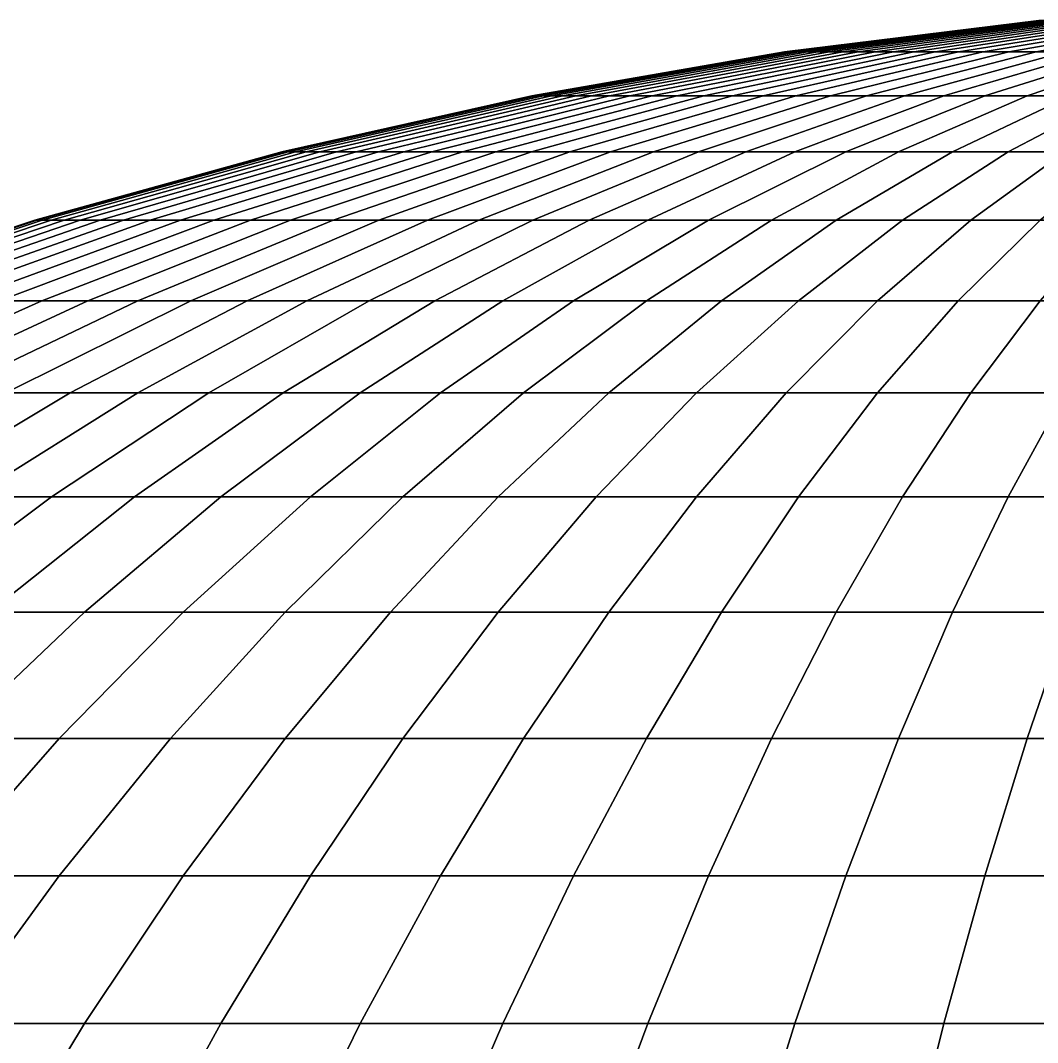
# Model space of a CAD drawing. Extents: x -610 to 610, y -610 to 610.
# Drawn here: x -178.6 to -59.9, y 487.4 to 606.7 of the extents above; entities that cross this region are included whole.
import ezdxf

# ---------------------------------------------------------------- set-up
doc = ezdxf.new("R2010")
doc.units = 0

msp = doc.modelspace()

# ---------------------------------------------------------------- linework, layer by layer
for points in [[(-89.446892, 603.002014), (-59.751247, 606.664612), (-59.679276, 606.664612, -2.931855), (-89.339149, 603.002014, -4.388951)], [(-89.339149, 603.002014, 4.388951), (-59.679276, 606.664612, 2.931855), (-59.751247, 606.664612), (-89.446892, 603.002014)], [(-89.339149, 603.002014, -4.388951), (-59.679276, 606.664612, -2.931855), (-59.463531, 606.664612, -5.856647), (-89.01619, 603.002014, -8.767329)], [(-89.01619, 603.002014, 8.767329), (-59.463531, 606.664612, 5.856647), (-59.679276, 606.664612, 2.931855), (-89.339149, 603.002014, 4.388951)], [(-89.01619, 603.002014, -8.767329), (-59.463531, 606.664612, -5.856647), (-59.10453, 606.664612, -8.767329), (-88.478767, 603.002014, -13.124586)], [(-88.478767, 603.002014, 13.124586), (-59.10453, 606.664612, 8.767329), (-59.463531, 606.664612, 5.856647), (-89.01619, 603.002014, 8.767329)], [(-88.478767, 603.002014, -13.124586), (-59.10453, 606.664612, -8.767329), (-58.603146, 606.664612, -11.656891), (-87.728203, 603.002014, -17.450224)], [(-87.728203, 603.002014, 17.450224), (-58.603146, 606.664612, 11.656891), (-59.10453, 606.664612, 8.767329), (-88.478767, 603.002014, 13.124586)], [(-87.728203, 603.002014, -17.450224), (-58.603146, 606.664612, -11.656891), (-57.960579, 606.664612, -14.518369), (-86.766289, 603.002014, -21.733824)], [(-86.766289, 603.002014, 21.733824), (-57.960579, 606.664612, 14.518369), (-58.603146, 606.664612, 11.656891), (-87.728203, 603.002014, 17.450224)], [(-86.766289, 603.002014, -21.733824), (-57.960579, 606.664612, -14.518369), (-57.178383, 606.664612, -17.344872), (-85.595345, 603.002014, -25.965065)], [(-85.595345, 603.002014, 25.965065), (-57.178383, 606.664612, 17.344872), (-57.960579, 606.664612, 14.518369), (-86.766289, 603.002014, 21.733824)], [(-85.595345, 603.002014, -25.965065), (-57.178383, 606.664612, -17.344872), (-56.258434, 606.664612, -20.129589), (-84.218201, 603.002014, -30.133753)], [(-84.218201, 603.002014, 30.133753), (-56.258434, 606.664612, 20.129589), (-57.178383, 606.664612, 17.344872), (-85.595345, 603.002014, 25.965065)], [(-84.218201, 603.002014, -30.133753), (-56.258434, 606.664612, -20.129589), (-55.202957, 606.664612, -22.865812), (-82.638161, 603.002014, -34.229847)], [(-82.638161, 603.002014, 34.229847), (-55.202957, 606.664612, 22.865812), (-56.258434, 606.664612, 20.129589), (-84.218201, 603.002014, 30.133753)], [(-82.638161, 603.002014, -34.229847), (-55.202957, 606.664612, -22.865812), (-54.014488, 606.664612, -25.546951), (-80.859039, 603.002014, -38.243477)], [(-80.859039, 603.002014, 38.243477), (-54.014488, 606.664612, 25.546951), (-55.202957, 606.664612, 22.865812), (-82.638161, 603.002014, 34.229847)], [(-80.859039, 603.002014, -38.243477), (-54.014488, 606.664612, -25.546951), (-52.695896, 606.664612, -28.166544), (-78.885117, 603.002014, -42.164978)], [(-78.885117, 603.002014, 42.164978), (-52.695896, 606.664612, 28.166544), (-54.014488, 606.664612, 25.546951), (-80.859039, 603.002014, 38.243477)], [(-78.885117, 603.002014, -42.164978), (-52.695896, 606.664612, -28.166544), (-51.250355, 606.664612, -30.718281), (-76.721161, 603.002014, -45.984898)], [(-76.721161, 603.002014, 45.984898), (-51.250355, 606.664612, 30.718281), (-52.695896, 606.664612, 28.166544), (-78.885117, 603.002014, 42.164978)], [(-76.721161, 603.002014, -45.984898), (-51.250355, 606.664612, -30.718281), (-49.681347, 606.664612, -33.196014), (-74.372375, 603.002014, -49.694031)], [(-74.372375, 603.002014, 49.694031), (-49.681347, 606.664612, 33.196014), (-51.250355, 606.664612, 30.718281), (-76.721161, 603.002014, 45.984898)], [(-74.372375, 603.002014, -49.694031), (-49.681347, 606.664612, -33.196014), (-47.992653, 606.664612, -35.593777), (-71.844421, 603.002014, -53.283451)], [(-71.844421, 603.002014, 53.283451), (-47.992653, 606.664612, 35.593777), (-49.681347, 606.664612, 33.196014), (-74.372375, 603.002014, 49.694031)], [(-71.844421, 603.002014, -53.283451), (-47.992653, 606.664612, -35.593777), (-46.188343, 606.664612, -37.905792), (-69.143387, 603.002014, -56.744511)], [(-69.143387, 603.002014, 56.744511), (-46.188343, 606.664612, 37.905792), (-47.992653, 606.664612, 35.593777), (-71.844421, 603.002014, 53.283451)], [(-69.143387, 603.002014, -56.744511), (-46.188343, 606.664612, -37.905792), (-44.272755, 606.664612, -40.126484), (-66.27578, 603.002014, -60.068863)], [(-66.27578, 603.002014, 60.068863), (-44.272755, 606.664612, 40.126484), (-46.188343, 606.664612, 37.905792), (-69.143387, 603.002014, 56.744511)], [(-66.27578, 603.002014, -60.068863), (-44.272755, 606.664612, -40.126484), (-42.250515, 606.664612, -42.250515), (-63.248505, 603.002014, -63.248505)], [(-63.248505, 603.002014, 63.248505), (-42.250515, 606.664612, 42.250515), (-44.272755, 606.664612, 40.126484), (-66.27578, 603.002014, 60.068863)], [(-63.248505, 603.002014, -63.248505), (-42.250515, 606.664612, -42.250515), (-40.126484, 606.664612, -44.272755), (-60.068863, 603.002014, -66.27578)], [(-60.068863, 603.002014, 66.27578), (-40.126484, 606.664612, 44.272755), (-42.250515, 606.664612, 42.250515), (-63.248505, 603.002014, 63.248505)], [(-60.068863, 603.002014, -66.27578), (-40.126484, 606.664612, -44.272755), (-37.905792, 606.664612, -46.188343), (-56.744511, 603.002014, -69.143387)], [(-56.744511, 603.002014, 69.143387), (-37.905792, 606.664612, 46.188343), (-40.126484, 606.664612, 44.272755), (-60.068863, 603.002014, 66.27578)], [(-118.927063, 597.886719), (-89.446892, 603.002014), (-89.339149, 603.002014, -4.388951), (-118.783813, 597.886719, -5.835474)], [(-118.783813, 597.886719, 5.835474), (-89.339149, 603.002014, 4.388951), (-89.446892, 603.002014), (-118.927063, 597.886719)], [(-118.783813, 597.886719, -5.835474), (-89.339149, 603.002014, -4.388951), (-89.01619, 603.002014, -8.767329), (-118.354393, 597.886719, -11.65689)], [(-118.354393, 597.886719, 11.65689), (-89.01619, 603.002014, 8.767329), (-89.339149, 603.002014, 4.388951), (-118.783813, 597.886719, 5.835474)], [(-118.354393, 597.886719, -11.65689), (-89.01619, 603.002014, -8.767329), (-88.478767, 603.002014, -13.124586), (-117.639854, 597.886719, -17.450224)], [(-117.639854, 597.886719, 17.450224), (-88.478767, 603.002014, 13.124586), (-89.01619, 603.002014, 8.767329), (-118.354393, 597.886719, 11.65689)], [(-117.639854, 597.886719, -17.450224), (-88.478767, 603.002014, -13.124586), (-87.728203, 603.002014, -17.450224), (-116.641907, 597.886719, -23.201517)], [(-116.641907, 597.886719, 23.201517), (-87.728203, 603.002014, 17.450224), (-88.478767, 603.002014, 13.124586), (-117.639854, 597.886719, 17.450224)], [(-116.641907, 597.886719, -23.201517), (-87.728203, 603.002014, -17.450224), (-86.766289, 603.002014, -21.733824), (-115.362961, 597.886719, -28.896919)], [(-115.362961, 597.886719, 28.896919), (-86.766289, 603.002014, 21.733824), (-87.728203, 603.002014, 17.450224), (-116.641907, 597.886719, 23.201517)], [(-115.362961, 597.886719, -28.896919), (-86.766289, 603.002014, -21.733824), (-85.595345, 603.002014, -25.965065), (-113.806099, 597.886719, -34.522705)], [(-113.806099, 597.886719, 34.522705), (-85.595345, 603.002014, 25.965065), (-86.766289, 603.002014, 21.733824), (-115.362961, 597.886719, 28.896919)], [(-113.806099, 597.886719, -34.522705), (-85.595345, 603.002014, -25.965065), (-84.218201, 603.002014, -30.133753), (-111.975067, 597.886719, -40.065319)], [(-111.975067, 597.886719, 40.065319), (-84.218201, 603.002014, 30.133753), (-85.595345, 603.002014, 25.965065), (-113.806099, 597.886719, 34.522705)], [(-111.975067, 597.886719, -40.065319), (-84.218201, 603.002014, -30.133753), (-82.638161, 603.002014, -34.229847), (-109.874283, 597.886719, -45.511417)], [(-109.874283, 597.886719, 45.511417), (-82.638161, 603.002014, 34.229847), (-84.218201, 603.002014, 30.133753), (-111.975067, 597.886719, 40.065319)], [(-109.874283, 597.886719, -45.511417), (-82.638161, 603.002014, -34.229847), (-80.859039, 603.002014, -38.243477), (-107.508789, 597.886719, -50.84787)], [(-107.508789, 597.886719, 50.84787), (-80.859039, 603.002014, 38.243477), (-82.638161, 603.002014, 34.229847), (-109.874283, 597.886719, 45.511417)], [(-107.508789, 597.886719, -50.84787), (-80.859039, 603.002014, -38.243477), (-78.885117, 603.002014, -42.164978), (-104.884308, 597.886719, -56.061825)], [(-104.884308, 597.886719, 56.061825), (-78.885117, 603.002014, 42.164978), (-80.859039, 603.002014, 38.243477), (-107.508789, 597.886719, 50.84787)], [(-104.884308, 597.886719, -56.061825), (-78.885117, 603.002014, -42.164978), (-76.721161, 603.002014, -45.984898), (-102.007149, 597.886719, -61.140728)], [(-102.007149, 597.886719, 61.140728), (-76.721161, 603.002014, 45.984898), (-78.885117, 603.002014, 42.164978), (-104.884308, 597.886719, 56.061825)], [(-102.007149, 597.886719, -61.140728), (-76.721161, 603.002014, -45.984898), (-74.372375, 603.002014, -49.694031), (-98.884232, 597.886719, -66.072334)], [(-98.884232, 597.886719, 66.072334), (-74.372375, 603.002014, 49.694031), (-76.721161, 603.002014, 45.984898), (-102.007149, 597.886719, 61.140728)], [(-98.884232, 597.886719, -66.072334), (-74.372375, 603.002014, -49.694031), (-71.844421, 603.002014, -53.283451), (-95.523109, 597.886719, -70.844765)], [(-95.523109, 597.886719, 70.844765), (-71.844421, 603.002014, 53.283451), (-74.372375, 603.002014, 49.694031), (-98.884232, 597.886719, 66.072334)], [(-95.523109, 597.886719, -70.844765), (-71.844421, 603.002014, -53.283451), (-69.143387, 603.002014, -56.744511), (-91.931862, 597.886719, -75.446533)], [(-91.931862, 597.886719, 75.446533), (-69.143387, 603.002014, 56.744511), (-71.844421, 603.002014, 53.283451), (-95.523109, 597.886719, 70.844765)], [(-91.931862, 597.886719, -75.446533), (-69.143387, 603.002014, -56.744511), (-66.27578, 603.002014, -60.068863), (-88.119141, 597.886719, -79.866539)], [(-88.119141, 597.886719, 79.866539), (-66.27578, 603.002014, 60.068863), (-69.143387, 603.002014, 56.744511), (-91.931862, 597.886719, 75.446533)], [(-88.119141, 597.886719, -79.866539), (-66.27578, 603.002014, -60.068863), (-63.248505, 603.002014, -63.248505), (-84.094131, 597.886719, -84.094131)], [(-84.094131, 597.886719, 84.094131), (-63.248505, 603.002014, 63.248505), (-66.27578, 603.002014, 60.068863), (-88.119141, 597.886719, 79.866539)], [(-84.094131, 597.886719, -84.094131), (-63.248505, 603.002014, -63.248505), (-60.068863, 603.002014, -66.27578), (-79.866539, 597.886719, -88.119141)], [(-79.866539, 597.886719, 88.119141), (-60.068863, 603.002014, 66.27578), (-63.248505, 603.002014, 63.248505), (-84.094131, 597.886719, 84.094131)], [(-79.866539, 597.886719, -88.119141), (-60.068863, 603.002014, -66.27578), (-56.744511, 603.002014, -69.143387), (-75.446533, 597.886719, -91.931862)], [(-75.446533, 597.886719, 91.931862), (-56.744511, 603.002014, 69.143387), (-60.068863, 603.002014, 66.27578), (-79.866539, 597.886719, 88.119141)], [(-75.446533, 597.886719, -91.931862), (-56.744511, 603.002014, -69.143387), (-53.283451, 603.002014, -71.844421), (-70.844765, 597.886719, -95.523109)], [(-70.844765, 597.886719, 95.523109), (-53.283451, 603.002014, 71.844421), (-56.744511, 603.002014, 69.143387), (-75.446533, 597.886719, 91.931862)], [(-70.844765, 597.886719, -95.523109), (-53.283451, 603.002014, -71.844421), (-49.694031, 603.002014, -74.372375), (-66.072334, 597.886719, -98.884232)], [(-66.072334, 597.886719, 98.884232), (-49.694031, 603.002014, 74.372375), (-53.283451, 603.002014, 71.844421), (-70.844765, 597.886719, 95.523109)], [(-66.072334, 597.886719, -98.884232), (-49.694031, 603.002014, -74.372375), (-45.984898, 603.002014, -76.721161), (-61.140728, 597.886719, -102.007149)], [(-61.140728, 597.886719, 102.007149), (-45.984898, 603.002014, 76.721161), (-49.694031, 603.002014, 74.372375), (-66.072334, 597.886719, 98.884232)], [(-61.140728, 597.886719, -102.007149), (-45.984898, 603.002014, -76.721161), (-42.164978, 603.002014, -78.885117), (-56.061825, 597.886719, -104.884308)], [(-56.061825, 597.886719, 104.884308), (-42.164978, 603.002014, 78.885117), (-45.984898, 603.002014, 76.721161), (-61.140728, 597.886719, 102.007149)], [(-148.120712, 591.331055), (-118.927063, 597.886719), (-118.783813, 597.886719, -5.835474), (-147.942291, 591.331055, -7.267939)], [(-147.942291, 591.331055, 7.267939), (-118.783813, 597.886719, 5.835474), (-118.927063, 597.886719), (-148.120712, 591.331055)], [(-147.942291, 591.331055, -7.267939), (-118.783813, 597.886719, -5.835474), (-118.354393, 597.886719, -11.65689), (-147.407471, 591.331055, -14.518369)], [(-147.407471, 591.331055, 14.518369), (-118.354393, 597.886719, 11.65689), (-118.783813, 597.886719, 5.835474), (-147.942291, 591.331055, 7.267939)], [(-147.407471, 591.331055, -14.518369), (-118.354393, 597.886719, -11.65689), (-117.639854, 597.886719, -17.450224), (-146.517532, 591.331055, -21.733824)], [(-146.517532, 591.331055, 21.733824), (-117.639854, 597.886719, 17.450224), (-118.354393, 597.886719, 11.65689), (-147.407471, 591.331055, 14.518369)], [(-146.517532, 591.331055, -21.733824), (-117.639854, 597.886719, -17.450224), (-116.641907, 597.886719, -23.201517), (-145.274612, 591.331055, -28.896919)], [(-145.274612, 591.331055, 28.896919), (-116.641907, 597.886719, 23.201517), (-117.639854, 597.886719, 17.450224), (-146.517532, 591.331055, 21.733824)], [(-145.274612, 591.331055, -28.896919), (-116.641907, 597.886719, -23.201517), (-115.362961, 597.886719, -28.896919), (-143.681732, 591.331055, -35.990398)], [(-143.681732, 591.331055, 35.990398), (-115.362961, 597.886719, 28.896919), (-116.641907, 597.886719, 23.201517), (-145.274612, 591.331055, 28.896919)], [(-143.681732, 591.331055, -35.990398), (-115.362961, 597.886719, -28.896919), (-113.806099, 597.886719, -34.522705), (-141.742691, 591.331055, -42.997177)], [(-141.742691, 591.331055, 42.997177), (-113.806099, 597.886719, 34.522705), (-115.362961, 597.886719, 28.896919), (-143.681732, 591.331055, 35.990398)], [(-141.742691, 591.331055, -42.997177), (-113.806099, 597.886719, -34.522705), (-111.975067, 597.886719, -40.065319), (-139.462189, 591.331055, -49.900364)], [(-139.462189, 591.331055, 49.900364), (-111.975067, 597.886719, 40.065319), (-113.806099, 597.886719, 34.522705), (-141.742691, 591.331055, 42.997177)], [(-139.462189, 591.331055, -49.900364), (-111.975067, 597.886719, -40.065319), (-109.874283, 597.886719, -45.511417), (-136.845703, 591.331055, -56.683346)], [(-136.845703, 591.331055, 56.683346), (-109.874283, 597.886719, 45.511417), (-111.975067, 597.886719, 40.065319), (-139.462189, 591.331055, 49.900364)], [(-136.845703, 591.331055, -56.683346), (-109.874283, 597.886719, -45.511417), (-107.508789, 597.886719, -50.84787), (-133.899536, 591.331055, -63.329769)], [(-133.899536, 591.331055, 63.329769), (-107.508789, 597.886719, 50.84787), (-109.874283, 597.886719, 45.511417), (-136.845703, 591.331055, 56.683346)], [(-133.899536, 591.331055, -63.329769), (-107.508789, 597.886719, -50.84787), (-104.884308, 597.886719, -56.061825), (-130.630814, 591.331055, -69.823624)], [(-130.630814, 591.331055, 69.823624), (-104.884308, 597.886719, 56.061825), (-107.508789, 597.886719, 50.84787), (-133.899536, 591.331055, 63.329769)], [(-130.630814, 591.331055, -69.823624), (-104.884308, 597.886719, -56.061825), (-102.007149, 597.886719, -61.140728), (-127.047379, 591.331055, -76.149269)], [(-127.047379, 591.331055, 76.149269), (-102.007149, 597.886719, 61.140728), (-104.884308, 597.886719, 56.061825), (-130.630814, 591.331055, 69.823624)], [(-127.047379, 591.331055, -76.149269), (-102.007149, 597.886719, -61.140728), (-98.884232, 597.886719, -66.072334), (-123.157875, 591.331055, -82.291458)], [(-123.157875, 591.331055, 82.291458), (-98.884232, 597.886719, 66.072334), (-102.007149, 597.886719, 61.140728), (-127.047379, 591.331055, 76.149269)], [(-123.157875, 591.331055, -82.291458), (-98.884232, 597.886719, -66.072334), (-95.523109, 597.886719, -70.844765), (-118.971672, 591.331055, -88.235413)], [(-118.971672, 591.331055, 88.235413), (-95.523109, 597.886719, 70.844765), (-98.884232, 597.886719, 66.072334), (-123.157875, 591.331055, 82.291458)], [(-118.971672, 591.331055, -88.235413), (-95.523109, 597.886719, -70.844765), (-91.931862, 597.886719, -75.446533), (-114.498863, 591.331055, -93.966782)], [(-114.498863, 591.331055, 93.966782), (-91.931862, 597.886719, 75.446533), (-95.523109, 597.886719, 70.844765), (-118.971672, 591.331055, 88.235413)], [(-114.498863, 591.331055, -93.966782), (-91.931862, 597.886719, -75.446533), (-88.119141, 597.886719, -79.866539), (-109.750214, 591.331055, -99.471786)], [(-109.750214, 591.331055, 99.471786), (-88.119141, 597.886719, 79.866539), (-91.931862, 597.886719, 75.446533), (-114.498863, 591.331055, 93.966782)], [(-109.750214, 591.331055, -99.471786), (-88.119141, 597.886719, -79.866539), (-84.094131, 597.886719, -84.094131), (-104.737167, 591.331055, -104.737167)], [(-104.737167, 591.331055, 104.737167), (-84.094131, 597.886719, 84.094131), (-88.119141, 597.886719, 79.866539), (-109.750214, 591.331055, 99.471786)], [(-104.737167, 591.331055, -104.737167), (-84.094131, 597.886719, -84.094131), (-79.866539, 597.886719, -88.119141), (-99.471786, 591.331055, -109.750214)], [(-99.471786, 591.331055, 109.750214), (-79.866539, 597.886719, 88.119141), (-84.094131, 597.886719, 84.094131), (-104.737167, 591.331055, 104.737167)], [(-99.471786, 591.331055, -109.750214), (-79.866539, 597.886719, -88.119141), (-75.446533, 597.886719, -91.931862), (-93.966782, 591.331055, -114.498863)], [(-93.966782, 591.331055, 114.498863), (-75.446533, 597.886719, 91.931862), (-79.866539, 597.886719, 88.119141), (-99.471786, 591.331055, 109.750214)], [(-93.966782, 591.331055, -114.498863), (-75.446533, 597.886719, -91.931862), (-70.844765, 597.886719, -95.523109), (-88.235413, 591.331055, -118.971672)], [(-88.235413, 591.331055, 118.971672), (-70.844765, 597.886719, 95.523109), (-75.446533, 597.886719, 91.931862), (-93.966782, 591.331055, 114.498863)], [(-88.235413, 591.331055, -118.971672), (-70.844765, 597.886719, -95.523109), (-66.072334, 597.886719, -98.884232), (-82.291458, 591.331055, -123.157875)], [(-82.291458, 591.331055, 123.157875), (-66.072334, 597.886719, 98.884232), (-70.844765, 597.886719, 95.523109), (-88.235413, 591.331055, 118.971672)], [(-82.291458, 591.331055, -123.157875), (-66.072334, 597.886719, -98.884232), (-61.140728, 597.886719, -102.007149), (-76.149269, 591.331055, -127.047379)], [(-76.149269, 591.331055, 127.047379), (-61.140728, 597.886719, 102.007149), (-66.072334, 597.886719, 98.884232), (-82.291458, 591.331055, 123.157875)], [(-76.149269, 591.331055, -127.047379), (-61.140728, 597.886719, -102.007149), (-56.061825, 597.886719, -104.884308), (-69.823624, 591.331055, -130.630814)], [(-69.823624, 591.331055, 130.630814), (-56.061825, 597.886719, 104.884308), (-61.140728, 597.886719, 102.007149), (-76.149269, 591.331055, 127.047379)], [(-69.823624, 591.331055, -130.630814), (-56.061825, 597.886719, -104.884308), (-50.84787, 597.886719, -107.508789), (-63.329769, 591.331055, -133.899536)], [(-63.329769, 591.331055, 133.899536), (-50.84787, 597.886719, 107.508789), (-56.061825, 597.886719, 104.884308), (-69.823624, 591.331055, 130.630814)], [(-63.329769, 591.331055, -133.899536), (-50.84787, 597.886719, -107.508789), (-45.511417, 597.886719, -109.874283), (-56.683346, 591.331055, -136.845703)], [(-56.683346, 591.331055, 136.845703), (-45.511417, 597.886719, 109.874283), (-50.84787, 597.886719, 107.508789), (-63.329769, 591.331055, 133.899536)], [(-176.957535, 583.35083), (-148.120712, 591.331055), (-147.942291, 591.331055, -7.267939), (-176.744385, 583.35083, -8.682895)], [(-176.744385, 583.35083, 8.682895), (-147.942291, 591.331055, 7.267939), (-148.120712, 591.331055), (-176.957535, 583.35083)], [(-176.744385, 583.35083, -8.682895), (-147.942291, 591.331055, -7.267939), (-147.407471, 591.331055, -14.518369), (-176.105438, 583.35083, -17.344872)], [(-176.105438, 583.35083, 17.344872), (-147.407471, 591.331055, 14.518369), (-147.942291, 591.331055, 7.267939), (-176.744385, 583.35083, 8.682895)], [(-176.105438, 583.35083, -17.344872), (-147.407471, 591.331055, -14.518369), (-146.517532, 591.331055, -21.733824), (-175.042236, 583.35083, -25.965065)], [(-175.042236, 583.35083, 25.965065), (-146.517532, 591.331055, 21.733824), (-147.407471, 591.331055, 14.518369), (-176.105438, 583.35083, 17.344872)], [(-175.042236, 583.35083, -25.965065), (-146.517532, 591.331055, -21.733824), (-145.274612, 591.331055, -28.896919), (-173.557358, 583.35083, -34.522705)], [(-173.557358, 583.35083, 34.522705), (-145.274612, 591.331055, 28.896919), (-146.517532, 591.331055, 21.733824), (-175.042236, 583.35083, 25.965065)], [(-173.557358, 583.35083, -34.522705), (-145.274612, 591.331055, -28.896919), (-143.681732, 591.331055, -35.990398), (-171.654343, 583.35083, -42.997177)], [(-171.654343, 583.35083, 42.997177), (-143.681732, 591.331055, 35.990398), (-145.274612, 591.331055, 28.896919), (-173.557358, 583.35083, 34.522705)], [(-171.654343, 583.35083, -42.997177), (-143.681732, 591.331055, -35.990398), (-141.742691, 591.331055, -42.997177), (-169.337814, 583.35083, -51.368061)], [(-169.337814, 583.35083, 51.368061), (-141.742691, 591.331055, 42.997177), (-143.681732, 591.331055, 35.990398), (-171.654343, 583.35083, 42.997177)], [(-169.337814, 583.35083, -51.368061), (-141.742691, 591.331055, -42.997177), (-139.462189, 591.331055, -49.900364), (-166.613327, 583.35083, -59.615196)], [(-166.613327, 583.35083, 59.615196), (-139.462189, 591.331055, 49.900364), (-141.742691, 591.331055, 42.997177), (-169.337814, 583.35083, 51.368061)], [(-166.613327, 583.35083, -59.615196), (-139.462189, 591.331055, -49.900364), (-136.845703, 591.331055, -56.683346), (-163.487442, 583.35083, -67.718719)], [(-163.487442, 583.35083, 67.718719), (-136.845703, 591.331055, 56.683346), (-139.462189, 591.331055, 49.900364), (-166.613327, 583.35083, 59.615196)], [(-163.487442, 583.35083, -67.718719), (-136.845703, 591.331055, -56.683346), (-133.899536, 591.331055, -63.329769), (-159.967728, 583.35083, -75.659096)], [(-159.967728, 583.35083, 75.659096), (-133.899536, 591.331055, 63.329769), (-136.845703, 591.331055, 56.683346), (-163.487442, 583.35083, 67.718719)], [(-159.967728, 583.35083, -75.659096), (-133.899536, 591.331055, -63.329769), (-130.630814, 591.331055, -69.823624), (-156.062622, 583.35083, -83.417213)], [(-156.062622, 583.35083, 83.417213), (-130.630814, 591.331055, 69.823624), (-133.899536, 591.331055, 63.329769), (-159.967728, 583.35083, 75.659096)], [(-156.062622, 583.35083, -83.417213), (-130.630814, 591.331055, -69.823624), (-127.047379, 591.331055, -76.149269), (-151.78154, 583.35083, -90.97435)], [(-151.78154, 583.35083, 90.97435), (-127.047379, 591.331055, 76.149269), (-130.630814, 591.331055, 69.823624), (-156.062622, 583.35083, 83.417213)], [(-151.78154, 583.35083, -90.97435), (-127.047379, 591.331055, -76.149269), (-123.157875, 591.331055, -82.291458), (-147.134811, 583.35083, -98.31234)], [(-147.134811, 583.35083, 98.31234), (-123.157875, 591.331055, 82.291458), (-127.047379, 591.331055, 76.149269), (-151.78154, 583.35083, 90.97435)], [(-147.134811, 583.35083, -98.31234), (-123.157875, 591.331055, -82.291458), (-118.971672, 591.331055, -88.235413), (-142.133636, 583.35083, -105.413475)], [(-142.133636, 583.35083, 105.413475), (-118.971672, 591.331055, 88.235413), (-123.157875, 591.331055, 82.291458), (-147.134811, 583.35083, 98.31234)], [(-142.133636, 583.35083, -105.413475), (-118.971672, 591.331055, -88.235413), (-114.498863, 591.331055, -93.966782), (-136.790024, 583.35083, -112.260674)], [(-136.790024, 583.35083, 112.260674), (-114.498863, 591.331055, 93.966782), (-118.971672, 591.331055, 88.235413), (-142.133636, 583.35083, 105.413475)], [(-136.790024, 583.35083, -112.260674), (-114.498863, 591.331055, -93.966782), (-109.750214, 591.331055, -99.471786), (-131.116882, 583.35083, -118.837425)], [(-131.116882, 583.35083, 118.837425), (-109.750214, 591.331055, 99.471786), (-114.498863, 591.331055, 93.966782), (-136.790024, 583.35083, 112.260674)], [(-131.116882, 583.35083, -118.837425), (-109.750214, 591.331055, -99.471786), (-104.737167, 591.331055, -104.737167), (-125.127876, 583.35083, -125.127876)], [(-125.127876, 583.35083, 125.127876), (-104.737167, 591.331055, 104.737167), (-109.750214, 591.331055, 99.471786), (-131.116882, 583.35083, 118.837425)], [(-125.127876, 583.35083, -125.127876), (-104.737167, 591.331055, -104.737167), (-99.471786, 591.331055, -109.750214), (-118.837425, 583.35083, -131.116882)], [(-118.837425, 583.35083, 131.116882), (-99.471786, 591.331055, 109.750214), (-104.737167, 591.331055, 104.737167), (-125.127876, 583.35083, 125.127876)], [(-118.837425, 583.35083, -131.116882), (-99.471786, 591.331055, -109.750214), (-93.966782, 591.331055, -114.498863), (-112.260674, 583.35083, -136.790024)], [(-112.260674, 583.35083, 136.790024), (-93.966782, 591.331055, 114.498863), (-99.471786, 591.331055, 109.750214), (-118.837425, 583.35083, 131.116882)], [(-112.260674, 583.35083, -136.790024), (-93.966782, 591.331055, -114.498863), (-88.235413, 591.331055, -118.971672), (-105.413475, 583.35083, -142.133636)], [(-105.413475, 583.35083, 142.133636), (-88.235413, 591.331055, 118.971672), (-93.966782, 591.331055, 114.498863), (-112.260674, 583.35083, 136.790024)], [(-105.413475, 583.35083, -142.133636), (-88.235413, 591.331055, -118.971672), (-82.291458, 591.331055, -123.157875), (-98.31234, 583.35083, -147.134811)], [(-98.31234, 583.35083, 147.134811), (-82.291458, 591.331055, 123.157875), (-88.235413, 591.331055, 118.971672), (-105.413475, 583.35083, 142.133636)], [(-98.31234, 583.35083, -147.134811), (-82.291458, 591.331055, -123.157875), (-76.149269, 591.331055, -127.047379), (-90.97435, 583.35083, -151.78154)], [(-90.97435, 583.35083, 151.78154), (-76.149269, 591.331055, 127.047379), (-82.291458, 591.331055, 123.157875), (-98.31234, 583.35083, 147.134811)], [(-90.97435, 583.35083, -151.78154), (-76.149269, 591.331055, -127.047379), (-69.823624, 591.331055, -130.630814), (-83.417213, 583.35083, -156.062622)], [(-83.417213, 583.35083, 156.062622), (-69.823624, 591.331055, 130.630814), (-76.149269, 591.331055, 127.047379), (-90.97435, 583.35083, 151.78154)], [(-83.417213, 583.35083, -156.062622), (-69.823624, 591.331055, -130.630814), (-63.329769, 591.331055, -133.899536), (-75.659096, 583.35083, -159.967728)], [(-75.659096, 583.35083, 159.967728), (-63.329769, 591.331055, 133.899536), (-69.823624, 591.331055, 130.630814), (-83.417213, 583.35083, 156.062622)], [(-75.659096, 583.35083, -159.967728), (-63.329769, 591.331055, -133.899536), (-56.683346, 591.331055, -136.845703), (-67.718719, 583.35083, -163.487442)], [(-67.718719, 583.35083, 163.487442), (-56.683346, 591.331055, 136.845703), (-63.329769, 591.331055, 133.899536), (-75.659096, 583.35083, 159.967728)], [(-67.718719, 583.35083, -163.487442), (-56.683346, 591.331055, -136.845703), (-49.900364, 591.331055, -139.462189), (-59.615196, 583.35083, -166.613327)], [(-59.615196, 583.35083, 166.613327), (-49.900364, 591.331055, 139.462189), (-56.683346, 591.331055, 136.845703), (-67.718719, 583.35083, 163.487442)], [(-205.368057, 573.965271), (-176.957535, 583.35083), (-176.744385, 583.35083, -8.682895), (-205.120667, 573.965271, -10.076933)], [(-205.120667, 573.965271, 10.076933), (-176.744385, 583.35083, 8.682895), (-176.957535, 583.35083), (-205.368057, 573.965271)], [(-205.120667, 573.965271, -10.076933), (-176.744385, 583.35083, -8.682895), (-176.105438, 583.35083, -17.344872), (-204.37915, 573.965271, -20.129589)], [(-204.37915, 573.965271, 20.129589), (-176.105438, 583.35083, 17.344872), (-176.744385, 583.35083, 8.682895), (-205.120667, 573.965271, 10.076933)], [(-204.37915, 573.965271, -20.129589), (-176.105438, 583.35083, -17.344872), (-175.042236, 583.35083, -25.965065), (-203.145248, 573.965271, -30.133753)], [(-203.145248, 573.965271, 30.133753), (-175.042236, 583.35083, 25.965065), (-176.105438, 583.35083, 17.344872), (-204.37915, 573.965271, 20.129589)], [(-203.145248, 573.965271, -30.133753), (-175.042236, 583.35083, -25.965065), (-173.557358, 583.35083, -34.522705), (-201.421967, 573.965271, -40.065319)], [(-201.421967, 573.965271, 40.065319), (-173.557358, 583.35083, 34.522705), (-175.042236, 583.35083, 25.965065), (-203.145248, 573.965271, 30.133753)], [(-201.421967, 573.965271, -40.065319), (-173.557358, 583.35083, -34.522705), (-171.654343, 583.35083, -42.997177), (-199.21344, 573.965271, -49.900364)], [(-199.21344, 573.965271, 49.900364), (-171.654343, 583.35083, 42.997177), (-173.557358, 583.35083, 34.522705), (-201.421967, 573.965271, 40.065319)], [(-199.21344, 573.965271, -49.900364), (-171.654343, 583.35083, -42.997177), (-169.337814, 583.35083, -51.368061), (-196.524979, 573.965271, -59.615196)], [(-196.524979, 573.965271, 59.615196), (-169.337814, 583.35083, 51.368061), (-171.654343, 583.35083, 42.997177), (-199.21344, 573.965271, 49.900364)], [(-196.524979, 573.965271, -59.615196), (-169.337814, 583.35083, -51.368061), (-166.613327, 583.35083, -59.615196), (-193.363068, 573.965271, -69.186417)], [(-193.363068, 573.965271, 69.186417), (-166.613327, 583.35083, 59.615196), (-169.337814, 583.35083, 51.368061), (-196.524979, 573.965271, 59.615196)], [(-193.363068, 573.965271, -69.186417), (-166.613327, 583.35083, -59.615196), (-163.487442, 583.35083, -67.718719), (-189.735352, 573.965271, -78.59095)], [(-189.735352, 573.965271, 78.59095), (-163.487442, 583.35083, 67.718719), (-166.613327, 583.35083, 59.615196), (-193.363068, 573.965271, 69.186417)], [(-189.735352, 573.965271, -78.59095), (-163.487442, 583.35083, -67.718719), (-159.967728, 583.35083, -75.659096), (-185.650513, 573.965271, -87.80616)], [(-185.650513, 573.965271, 87.80616), (-159.967728, 583.35083, 75.659096), (-163.487442, 583.35083, 67.718719), (-189.735352, 573.965271, 78.59095)], [(-185.650513, 573.965271, -87.80616), (-159.967728, 583.35083, -75.659096), (-156.062622, 583.35083, -83.417213), (-181.118454, 573.965271, -96.809837)], [(-181.118454, 573.965271, 96.809837), (-156.062622, 583.35083, 83.417213), (-159.967728, 583.35083, 75.659096), (-185.650513, 573.965271, 87.80616)], [(-181.118454, 573.965271, -96.809837), (-156.062622, 583.35083, -83.417213), (-151.78154, 583.35083, -90.97435), (-176.150055, 573.965271, -105.580284)], [(-176.150055, 573.965271, 105.580284), (-151.78154, 583.35083, 90.97435), (-156.062622, 583.35083, 83.417213), (-181.118454, 573.965271, 96.809837)], [(-176.150055, 573.965271, -105.580284), (-151.78154, 583.35083, -90.97435), (-147.134811, 583.35083, -98.31234), (-170.757294, 573.965271, -114.096382)], [(-170.757294, 573.965271, 114.096382), (-147.134811, 583.35083, 98.31234), (-151.78154, 583.35083, 90.97435), (-176.150055, 573.965271, 105.580284)], [(-170.757294, 573.965271, -114.096382), (-147.134811, 583.35083, -98.31234), (-142.133636, 583.35083, -105.413475), (-164.953171, 573.965271, -122.337608)], [(-164.953171, 573.965271, 122.337608), (-142.133636, 583.35083, 105.413475), (-147.134811, 583.35083, 98.31234), (-170.757294, 573.965271, 114.096382)], [(-164.953171, 573.965271, -122.337608), (-142.133636, 583.35083, -105.413475), (-136.790024, 583.35083, -112.260674), (-158.751648, 573.965271, -130.284119)], [(-158.751648, 573.965271, 130.284119), (-136.790024, 583.35083, 112.260674), (-142.133636, 583.35083, 105.413475), (-164.953171, 573.965271, 122.337608)], [(-158.751648, 573.965271, -130.284119), (-136.790024, 583.35083, -112.260674), (-131.116882, 583.35083, -118.837425), (-152.167694, 573.965271, -137.916748)], [(-152.167694, 573.965271, 137.916748), (-131.116882, 583.35083, 118.837425), (-136.790024, 583.35083, 112.260674), (-158.751648, 573.965271, 130.284119)], [(-152.167694, 573.965271, -137.916748), (-131.116882, 583.35083, -118.837425), (-125.127876, 583.35083, -125.127876), (-145.217148, 573.965271, -145.217148)], [(-145.217148, 573.965271, 145.217148), (-125.127876, 583.35083, 125.127876), (-131.116882, 583.35083, 118.837425), (-152.167694, 573.965271, 137.916748)], [(-145.217148, 573.965271, -145.217148), (-125.127876, 583.35083, -125.127876), (-118.837425, 583.35083, -131.116882), (-137.916748, 573.965271, -152.167694)], [(-137.916748, 573.965271, 152.167694), (-118.837425, 583.35083, 131.116882), (-125.127876, 583.35083, 125.127876), (-145.217148, 573.965271, 145.217148)], [(-137.916748, 573.965271, -152.167694), (-118.837425, 583.35083, -131.116882), (-112.260674, 583.35083, -136.790024), (-130.284119, 573.965271, -158.751648)], [(-130.284119, 573.965271, 158.751648), (-112.260674, 583.35083, 136.790024), (-118.837425, 583.35083, 131.116882), (-137.916748, 573.965271, 152.167694)], [(-130.284119, 573.965271, -158.751648), (-112.260674, 583.35083, -136.790024), (-105.413475, 583.35083, -142.133636), (-122.337608, 573.965271, -164.953171)], [(-122.337608, 573.965271, 164.953171), (-105.413475, 583.35083, 142.133636), (-112.260674, 583.35083, 136.790024), (-130.284119, 573.965271, 158.751648)], [(-122.337608, 573.965271, -164.953171), (-105.413475, 583.35083, -142.133636), (-98.31234, 583.35083, -147.134811), (-114.096382, 573.965271, -170.757294)], [(-114.096382, 573.965271, 170.757294), (-98.31234, 583.35083, 147.134811), (-105.413475, 583.35083, 142.133636), (-122.337608, 573.965271, 164.953171)], [(-114.096382, 573.965271, -170.757294), (-98.31234, 583.35083, -147.134811), (-90.97435, 583.35083, -151.78154), (-105.580284, 573.965271, -176.150055)], [(-105.580284, 573.965271, 176.150055), (-90.97435, 583.35083, 151.78154), (-98.31234, 583.35083, 147.134811), (-114.096382, 573.965271, 170.757294)], [(-105.580284, 573.965271, -176.150055), (-90.97435, 583.35083, -151.78154), (-83.417213, 583.35083, -156.062622), (-96.809837, 573.965271, -181.118454)], [(-96.809837, 573.965271, 181.118454), (-83.417213, 583.35083, 156.062622), (-90.97435, 583.35083, 151.78154), (-105.580284, 573.965271, 176.150055)], [(-96.809837, 573.965271, -181.118454), (-83.417213, 583.35083, -156.062622), (-75.659096, 583.35083, -159.967728), (-87.80616, 573.965271, -185.650513)], [(-87.80616, 573.965271, 185.650513), (-75.659096, 583.35083, 159.967728), (-83.417213, 583.35083, 156.062622), (-96.809837, 573.965271, 181.118454)], [(-87.80616, 573.965271, -185.650513), (-75.659096, 583.35083, -159.967728), (-67.718719, 583.35083, -163.487442), (-78.59095, 573.965271, -189.735352)], [(-78.59095, 573.965271, 189.735352), (-67.718719, 583.35083, 163.487442), (-75.659096, 583.35083, 159.967728), (-87.80616, 573.965271, 185.650513)], [(-78.59095, 573.965271, -189.735352), (-67.718719, 583.35083, -163.487442), (-59.615196, 583.35083, -166.613327), (-69.186417, 573.965271, -193.363068)], [(-69.186417, 573.965271, 193.363068), (-59.615196, 583.35083, 166.613327), (-67.718719, 583.35083, 163.487442), (-78.59095, 573.965271, 189.735352)], [(-69.186417, 573.965271, -193.363068), (-59.615196, 583.35083, -166.613327), (-51.368061, 583.35083, -169.337814), (-59.615196, 573.965271, -196.524979)], [(-59.615196, 573.965271, 196.524979), (-51.368061, 583.35083, 169.337814), (-59.615196, 583.35083, 166.613327), (-69.186417, 573.965271, 193.363068)], [(-205.737976, 563.19696, -109.969231), (-181.118454, 573.965271, -96.809837), (-176.150055, 573.965271, -105.580284), (-200.094193, 563.19696, -119.931854)], [(-200.094193, 563.19696, 119.931854), (-176.150055, 573.965271, 105.580284), (-181.118454, 573.965271, 96.809837), (-205.737976, 563.19696, 109.969231)], [(-200.094193, 563.19696, -119.931854), (-176.150055, 573.965271, -105.580284), (-170.757294, 573.965271, -114.096382), (-193.968414, 563.19696, -129.605545)], [(-193.968414, 563.19696, 129.605545), (-170.757294, 573.965271, 114.096382), (-176.150055, 573.965271, 105.580284), (-200.094193, 563.19696, 119.931854)], [(-193.968414, 563.19696, -129.605545), (-170.757294, 573.965271, -114.096382), (-164.953171, 573.965271, -122.337608), (-187.37532, 563.19696, -138.96701)], [(-187.37532, 563.19696, 138.96701), (-164.953171, 573.965271, 122.337608), (-170.757294, 573.965271, 114.096382), (-193.968414, 563.19696, 129.605545)], [(-187.37532, 563.19696, -138.96701), (-164.953171, 573.965271, -122.337608), (-158.751648, 573.965271, -130.284119), (-180.330841, 563.19696, -147.993698)], [(-180.330841, 563.19696, 147.993698), (-158.751648, 573.965271, 130.284119), (-164.953171, 573.965271, 122.337608), (-187.37532, 563.19696, 138.96701)], [(-180.330841, 563.19696, -147.993698), (-158.751648, 573.965271, -130.284119), (-152.167694, 573.965271, -137.916748), (-172.851913, 563.19696, -156.663834)], [(-172.851913, 563.19696, 156.663834), (-152.167694, 573.965271, 137.916748), (-158.751648, 573.965271, 130.284119), (-180.330841, 563.19696, 147.993698)], [(-172.851913, 563.19696, -156.663834), (-152.167694, 573.965271, -137.916748), (-145.217148, 573.965271, -145.217148), (-164.956573, 563.19696, -164.956573)], [(-164.956573, 563.19696, 164.956573), (-145.217148, 573.965271, 145.217148), (-152.167694, 573.965271, 137.916748), (-172.851913, 563.19696, 156.663834)], [(-164.956573, 563.19696, -164.956573), (-145.217148, 573.965271, -145.217148), (-137.916748, 573.965271, -152.167694), (-156.663834, 563.19696, -172.851913)], [(-156.663834, 563.19696, 172.851913), (-137.916748, 573.965271, 152.167694), (-145.217148, 573.965271, 145.217148), (-164.956573, 563.19696, 164.956573)], [(-156.663834, 563.19696, -172.851913), (-137.916748, 573.965271, -152.167694), (-130.284119, 573.965271, -158.751648), (-147.993698, 563.19696, -180.330841)], [(-147.993698, 563.19696, 180.330841), (-130.284119, 573.965271, 158.751648), (-137.916748, 573.965271, 152.167694), (-156.663834, 563.19696, 172.851913)], [(-147.993698, 563.19696, -180.330841), (-130.284119, 573.965271, -158.751648), (-122.337608, 573.965271, -164.953171), (-138.96701, 563.19696, -187.37532)], [(-138.96701, 563.19696, 187.37532), (-122.337608, 573.965271, 164.953171), (-130.284119, 573.965271, 158.751648), (-147.993698, 563.19696, 180.330841)], [(-138.96701, 563.19696, -187.37532), (-122.337608, 573.965271, -164.953171), (-114.096382, 573.965271, -170.757294), (-129.605545, 563.19696, -193.968414)], [(-129.605545, 563.19696, 193.968414), (-114.096382, 573.965271, 170.757294), (-122.337608, 573.965271, 164.953171), (-138.96701, 563.19696, 187.37532)], [(-129.605545, 563.19696, -193.968414), (-114.096382, 573.965271, -170.757294), (-105.580284, 573.965271, -176.150055), (-119.931854, 563.19696, -200.094193)], [(-119.931854, 563.19696, 200.094193), (-105.580284, 573.965271, 176.150055), (-114.096382, 573.965271, 170.757294), (-129.605545, 563.19696, 193.968414)], [(-119.931854, 563.19696, -200.094193), (-105.580284, 573.965271, -176.150055), (-96.809837, 573.965271, -181.118454), (-109.969231, 563.19696, -205.737976)], [(-109.969231, 563.19696, 205.737976), (-96.809837, 573.965271, 181.118454), (-105.580284, 573.965271, 176.150055), (-119.931854, 563.19696, 200.094193)], [(-109.969231, 563.19696, -205.737976), (-96.809837, 573.965271, -181.118454), (-87.80616, 573.965271, -185.650513), (-99.741684, 563.19696, -210.886078)], [(-99.741684, 563.19696, 210.886078), (-87.80616, 573.965271, 185.650513), (-96.809837, 573.965271, 181.118454), (-109.969231, 563.19696, 205.737976)], [(-99.741684, 563.19696, -210.886078), (-87.80616, 573.965271, -185.650513), (-78.59095, 573.965271, -189.735352), (-89.273857, 563.19696, -215.526138)], [(-89.273857, 563.19696, 215.526138), (-78.59095, 573.965271, 189.735352), (-87.80616, 573.965271, 185.650513), (-99.741684, 563.19696, 210.886078)], [(-89.273857, 563.19696, -215.526138), (-78.59095, 573.965271, -189.735352), (-69.186417, 573.965271, -193.363068), (-78.59095, 563.19696, -219.647003)], [(-78.59095, 563.19696, 219.647003), (-69.186417, 573.965271, 193.363068), (-78.59095, 573.965271, 189.735352), (-89.273857, 563.19696, 215.526138)], [(-78.59095, 563.19696, -219.647003), (-69.186417, 573.965271, -193.363068), (-59.615196, 573.965271, -196.524979), (-67.718719, 563.19696, -223.238693)], [(-67.718719, 563.19696, 223.238693), (-59.615196, 573.965271, 196.524979), (-69.186417, 573.965271, 193.363068), (-78.59095, 563.19696, 219.647003)], [(-67.718719, 563.19696, -223.238693), (-59.615196, 573.965271, -196.524979), (-49.900364, 573.965271, -199.21344), (-56.683346, 563.19696, -226.292603)], [(-56.683346, 563.19696, 226.292603), (-49.900364, 573.965271, 199.21344), (-59.615196, 573.965271, 196.524979), (-67.718719, 563.19696, 223.238693)], [(-201.475586, 551.071899, -165.346741), (-180.330841, 563.19696, -147.993698), (-172.851913, 563.19696, -156.663834), (-193.11972, 551.071899, -175.033508)], [(-193.11972, 551.071899, 175.033508), (-172.851913, 563.19696, 156.663834), (-180.330841, 563.19696, 147.993698), (-201.475586, 551.071899, 165.346741)], [(-193.11972, 551.071899, -175.033508), (-172.851913, 563.19696, -156.663834), (-164.956573, 563.19696, -164.956573), (-184.298599, 551.071899, -184.298599)], [(-184.298599, 551.071899, 184.298599), (-164.956573, 563.19696, 164.956573), (-172.851913, 563.19696, 156.663834), (-193.11972, 551.071899, 175.033508)], [(-184.298599, 551.071899, -184.298599), (-164.956573, 563.19696, -164.956573), (-156.663834, 563.19696, -172.851913), (-175.033508, 551.071899, -193.11972)], [(-175.033508, 551.071899, 193.11972), (-156.663834, 563.19696, 172.851913), (-164.956573, 563.19696, 164.956573), (-184.298599, 551.071899, 184.298599)], [(-175.033508, 551.071899, -193.11972), (-156.663834, 563.19696, -172.851913), (-147.993698, 563.19696, -180.330841), (-165.346741, 551.071899, -201.475586)], [(-165.346741, 551.071899, 201.475586), (-147.993698, 563.19696, 180.330841), (-156.663834, 563.19696, 172.851913), (-175.033508, 551.071899, 193.11972)], [(-165.346741, 551.071899, -201.475586), (-147.993698, 563.19696, -180.330841), (-138.96701, 563.19696, -187.37532), (-155.261642, 551.071899, -209.346069)], [(-155.261642, 551.071899, 209.346069), (-138.96701, 563.19696, 187.37532), (-147.993698, 563.19696, 180.330841), (-165.346741, 551.071899, 201.475586)], [(-155.261642, 551.071899, -209.346069), (-138.96701, 563.19696, -187.37532), (-129.605545, 563.19696, -193.968414), (-144.802475, 551.071899, -216.712219)], [(-144.802475, 551.071899, 216.712219), (-129.605545, 563.19696, 193.968414), (-138.96701, 563.19696, 187.37532), (-155.261642, 551.071899, 209.346069)], [(-144.802475, 551.071899, -216.712219), (-129.605545, 563.19696, -193.968414), (-119.931854, 563.19696, -200.094193), (-133.994507, 551.071899, -223.55632)], [(-133.994507, 551.071899, 223.55632), (-119.931854, 563.19696, 200.094193), (-129.605545, 563.19696, 193.968414), (-144.802475, 551.071899, 216.712219)], [(-133.994507, 551.071899, -223.55632), (-119.931854, 563.19696, -200.094193), (-109.969231, 563.19696, -205.737976), (-122.863701, 551.071899, -229.861816)], [(-122.863701, 551.071899, 229.861816), (-109.969231, 563.19696, 205.737976), (-119.931854, 563.19696, 200.094193), (-133.994507, 551.071899, 223.55632)], [(-122.863701, 551.071899, -229.861816), (-109.969231, 563.19696, -205.737976), (-99.741684, 563.19696, -210.886078), (-111.436928, 551.071899, -235.613586)], [(-111.436928, 551.071899, 235.613586), (-99.741684, 563.19696, 210.886078), (-109.969231, 563.19696, 205.737976), (-122.863701, 551.071899, 229.861816)], [(-111.436928, 551.071899, -235.613586), (-99.741684, 563.19696, -210.886078), (-89.273857, 563.19696, -215.526138), (-99.741684, 551.071899, -240.797729)], [(-99.741684, 551.071899, 240.797729), (-89.273857, 563.19696, 215.526138), (-99.741684, 563.19696, 210.886078), (-111.436928, 551.071899, 235.613586)], [(-99.741684, 551.071899, -240.797729), (-89.273857, 563.19696, -215.526138), (-78.59095, 563.19696, -219.647003), (-87.80616, 551.071899, -245.401779)], [(-87.80616, 551.071899, 245.401779), (-78.59095, 563.19696, 219.647003), (-89.273857, 563.19696, 215.526138), (-99.741684, 551.071899, 240.797729)], [(-87.80616, 551.071899, -245.401779), (-78.59095, 563.19696, -219.647003), (-67.718719, 563.19696, -223.238693), (-75.659096, 551.071899, -249.414612)], [(-75.659096, 551.071899, 249.414612), (-67.718719, 563.19696, 223.238693), (-78.59095, 563.19696, 219.647003), (-87.80616, 551.071899, 245.401779)], [(-75.659096, 551.071899, -249.414612), (-67.718719, 563.19696, -223.238693), (-56.683346, 563.19696, -226.292603), (-63.329769, 551.071899, -252.826614)], [(-63.329769, 551.071899, 252.826614), (-56.683346, 563.19696, 226.292603), (-67.718719, 563.19696, 223.238693), (-75.659096, 551.071899, 249.414612)], [(-63.329769, 551.071899, -252.826614), (-56.683346, 563.19696, -226.292603), (-45.511417, 563.19696, -228.801331), (-50.84787, 551.071899, -255.629517)], [(-50.84787, 551.071899, 255.629517), (-45.511417, 563.19696, 228.801331), (-56.683346, 563.19696, 226.292603), (-63.329769, 551.071899, 252.826614)], [(-203.19664, 537.619202, -203.19664), (-184.298599, 551.071899, -184.298599), (-175.033508, 551.071899, -193.11972), (-192.981491, 537.619202, -212.922272)], [(-192.981491, 537.619202, 212.922272), (-175.033508, 551.071899, 193.11972), (-184.298599, 551.071899, 184.298599), (-203.19664, 537.619202, 203.19664)], [(-192.981491, 537.619202, -212.922272), (-175.033508, 551.071899, -193.11972), (-165.346741, 551.071899, -201.475586), (-182.301453, 537.619202, -222.134949)], [(-182.301453, 537.619202, 222.134949), (-165.346741, 551.071899, 201.475586), (-175.033508, 551.071899, 193.11972), (-192.981491, 537.619202, 212.922272)], [(-182.301453, 537.619202, -222.134949), (-165.346741, 551.071899, -201.475586), (-155.261642, 551.071899, -209.346069), (-171.182205, 537.619202, -230.812485)], [(-171.182205, 537.619202, 230.812485), (-155.261642, 551.071899, 209.346069), (-165.346741, 551.071899, 201.475586), (-182.301453, 537.619202, 222.134949)], [(-171.182205, 537.619202, -230.812485), (-155.261642, 551.071899, -209.346069), (-144.802475, 551.071899, -216.712219), (-159.650574, 537.619202, -238.933975)], [(-159.650574, 537.619202, 238.933975), (-144.802475, 551.071899, 216.712219), (-155.261642, 551.071899, 209.346069), (-171.182205, 537.619202, 230.812485)], [(-159.650574, 537.619202, -238.933975), (-144.802475, 551.071899, -216.712219), (-133.994507, 551.071899, -223.55632), (-147.734344, 537.619202, -246.479843)], [(-147.734344, 537.619202, 246.479843), (-133.994507, 551.071899, 223.55632), (-144.802475, 551.071899, 216.712219), (-159.650574, 537.619202, 238.933975)], [(-147.734344, 537.619202, -246.479843), (-133.994507, 551.071899, -223.55632), (-122.863701, 551.071899, -229.861816), (-135.462189, 537.619202, -253.431931)], [(-135.462189, 537.619202, 253.431931), (-122.863701, 551.071899, 229.861816), (-133.994507, 551.071899, 223.55632), (-147.734344, 537.619202, 246.479843)], [(-135.462189, 537.619202, -253.431931), (-122.863701, 551.071899, -229.861816), (-111.436928, 551.071899, -235.613586), (-122.863701, 537.619202, -259.773468)], [(-122.863701, 537.619202, 259.773468), (-111.436928, 551.071899, 235.613586), (-122.863701, 551.071899, 229.861816), (-135.462189, 537.619202, 253.431931)], [(-122.863701, 537.619202, -259.773468), (-111.436928, 551.071899, -235.613586), (-99.741684, 551.071899, -240.797729), (-109.969231, 537.619202, -265.489197)], [(-109.969231, 537.619202, 265.489197), (-99.741684, 551.071899, 240.797729), (-111.436928, 551.071899, 235.613586), (-122.863701, 537.619202, 259.773468)], [(-109.969231, 537.619202, -265.489197), (-99.741684, 551.071899, -240.797729), (-87.80616, 551.071899, -245.401779), (-96.809837, 537.619202, -270.565338)], [(-96.809837, 537.619202, 270.565338), (-87.80616, 551.071899, 245.401779), (-99.741684, 551.071899, 240.797729), (-109.969231, 537.619202, 265.489197)], [(-96.809837, 537.619202, -270.565338), (-87.80616, 551.071899, -245.401779), (-75.659096, 551.071899, -249.414612), (-83.417213, 537.619202, -274.989685)], [(-83.417213, 537.619202, 274.989685), (-75.659096, 551.071899, 249.414612), (-87.80616, 551.071899, 245.401779), (-96.809837, 537.619202, 270.565338)], [(-83.417213, 537.619202, -274.989685), (-75.659096, 551.071899, -249.414612), (-63.329769, 551.071899, -252.826614), (-69.823624, 537.619202, -278.751526)], [(-69.823624, 537.619202, 278.751526), (-63.329769, 551.071899, 252.826614), (-75.659096, 551.071899, 249.414612), (-83.417213, 537.619202, 274.989685)], [(-69.823624, 537.619202, -278.751526), (-63.329769, 551.071899, -252.826614), (-50.84787, 551.071899, -255.629517), (-56.061825, 537.619202, -281.841858)], [(-56.061825, 537.619202, 281.841858), (-50.84787, 551.071899, 255.629517), (-63.329769, 551.071899, 252.826614), (-69.823624, 537.619202, 278.751526)], [(-198.816971, 522.871338, -242.259171), (-182.301453, 537.619202, -222.134949), (-171.182205, 537.619202, -230.812485), (-186.690399, 522.871338, -251.722855)], [(-186.690399, 522.871338, 251.722855), (-171.182205, 537.619202, 230.812485), (-182.301453, 537.619202, 222.134949), (-198.816971, 522.871338, 242.259171)], [(-186.690399, 522.871338, -251.722855), (-171.182205, 537.619202, -230.812485), (-159.650574, 537.619202, -238.933975), (-174.114059, 522.871338, -260.580109)], [(-174.114059, 522.871338, 260.580109), (-159.650574, 537.619202, 238.933975), (-171.182205, 537.619202, 230.812485), (-186.690399, 522.871338, 251.722855)], [(-174.114059, 522.871338, -260.580109), (-159.650574, 537.619202, -238.933975), (-147.734344, 537.619202, -246.479843), (-161.118271, 522.871338, -268.809601)], [(-161.118271, 522.871338, 268.809601), (-147.734344, 537.619202, 246.479843), (-159.650574, 537.619202, 238.933975), (-174.114059, 522.871338, 260.580109)], [(-161.118271, 522.871338, -268.809601), (-147.734344, 537.619202, -246.479843), (-135.462189, 537.619202, -253.431931), (-147.734344, 522.871338, -276.39151)], [(-147.734344, 522.871338, 276.39151), (-135.462189, 537.619202, 253.431931), (-147.734344, 537.619202, 246.479843), (-161.118271, 522.871338, 268.809601)], [(-147.734344, 522.871338, -276.39151), (-135.462189, 537.619202, -253.431931), (-122.863701, 537.619202, -259.773468), (-133.994507, 522.871338, -283.307556)], [(-133.994507, 522.871338, 283.307556), (-122.863701, 537.619202, 259.773468), (-135.462189, 537.619202, 253.431931), (-147.734344, 522.871338, 276.39151)], [(-133.994507, 522.871338, -283.307556), (-122.863701, 537.619202, -259.773468), (-109.969231, 537.619202, -265.489197), (-119.931854, 522.871338, -289.541107)], [(-119.931854, 522.871338, 289.541107), (-109.969231, 537.619202, 265.489197), (-122.863701, 537.619202, 259.773468), (-133.994507, 522.871338, 283.307556)], [(-119.931854, 522.871338, -289.541107), (-109.969231, 537.619202, -265.489197), (-96.809837, 537.619202, -270.565338), (-105.580284, 522.871338, -295.077118)], [(-105.580284, 522.871338, 295.077118), (-96.809837, 537.619202, 270.565338), (-109.969231, 537.619202, 265.489197), (-119.931854, 522.871338, 289.541107)], [(-105.580284, 522.871338, -295.077118), (-96.809837, 537.619202, -270.565338), (-83.417213, 537.619202, -274.989685), (-90.97435, 522.871338, -299.902252)], [(-90.97435, 522.871338, 299.902252), (-83.417213, 537.619202, 274.989685), (-96.809837, 537.619202, 270.565338), (-105.580284, 522.871338, 295.077118)], [(-90.97435, 522.871338, -299.902252), (-83.417213, 537.619202, -274.989685), (-69.823624, 537.619202, -278.751526), (-76.149269, 522.871338, -304.004913)], [(-76.149269, 522.871338, 304.004913), (-69.823624, 537.619202, 278.751526), (-83.417213, 537.619202, 274.989685), (-90.97435, 522.871338, 299.902252)], [(-76.149269, 522.871338, -304.004913), (-69.823624, 537.619202, -278.751526), (-56.061825, 537.619202, -281.841858), (-61.140728, 522.871338, -307.375214)], [(-61.140728, 522.871338, 307.375214), (-56.061825, 537.619202, 281.841858), (-69.823624, 537.619202, 278.751526), (-76.149269, 522.871338, 304.004913)], [(-61.140728, 522.871338, -307.375214), (-56.061825, 537.619202, -281.841858), (-42.164978, 537.619202, -284.253174), (-45.984894, 522.871338, -310.004974)], [(-45.984894, 522.871338, 310.004974), (-42.164978, 537.619202, 284.253174), (-56.061825, 537.619202, 281.841858), (-61.140728, 522.871338, 307.375214)], [(-201.748825, 506.863861, -272.026794), (-186.690399, 522.871338, -251.722855), (-174.114059, 522.871338, -260.580109), (-188.158081, 506.863861, -281.59848)], [(-188.158081, 506.863861, 281.59848), (-174.114059, 522.871338, 260.580109), (-186.690399, 522.871338, 251.722855), (-201.748825, 506.863861, 272.026794)], [(-188.158081, 506.863861, -281.59848), (-174.114059, 522.871338, -260.580109), (-161.118271, 522.871338, -268.809601), (-174.114059, 506.863861, -290.49176)], [(-174.114059, 506.863861, 290.49176), (-161.118271, 522.871338, 268.809601), (-174.114059, 522.871338, 260.580109), (-188.158081, 506.863861, 281.59848)], [(-174.114059, 506.863861, -290.49176), (-161.118271, 522.871338, -268.809601), (-147.734344, 522.871338, -276.39151), (-159.650574, 506.863861, -298.685211)], [(-159.650574, 506.863861, 298.685211), (-147.734344, 522.871338, 276.39151), (-161.118271, 522.871338, 268.809601), (-174.114059, 506.863861, 290.49176)], [(-159.650574, 506.863861, -298.685211), (-147.734344, 522.871338, -276.39151), (-133.994507, 522.871338, -283.307556), (-144.802475, 506.863861, -306.159149)], [(-144.802475, 506.863861, 306.159149), (-133.994507, 522.871338, 283.307556), (-147.734344, 522.871338, 276.39151), (-159.650574, 506.863861, 298.685211)], [(-144.802475, 506.863861, -306.159149), (-133.994507, 522.871338, -283.307556), (-119.931854, 522.871338, -289.541107), (-129.605545, 506.863861, -312.895477)], [(-129.605545, 506.863861, 312.895477), (-119.931854, 522.871338, 289.541107), (-133.994507, 522.871338, 283.307556), (-144.802475, 506.863861, 306.159149)], [(-129.605545, 506.863861, -312.895477), (-119.931854, 522.871338, -289.541107), (-105.580284, 522.871338, -295.077118), (-114.096382, 506.863861, -318.878021)], [(-114.096382, 506.863861, 318.878021), (-105.580284, 522.871338, 295.077118), (-119.931854, 522.871338, 289.541107), (-129.605545, 506.863861, 312.895477)], [(-114.096382, 506.863861, -318.878021), (-105.580284, 522.871338, -295.077118), (-90.97435, 522.871338, -299.902252), (-98.31234, 506.863861, -324.092346)], [(-98.31234, 506.863861, 324.092346), (-90.97435, 522.871338, 299.902252), (-105.580284, 522.871338, 295.077118), (-114.096382, 506.863861, 318.878021)], [(-98.31234, 506.863861, -324.092346), (-90.97435, 522.871338, -299.902252), (-76.149269, 522.871338, -304.004913), (-82.291458, 506.863861, -328.525909)], [(-82.291458, 506.863861, 328.525909), (-76.149269, 522.871338, 304.004913), (-90.97435, 522.871338, 299.902252), (-98.31234, 506.863861, 324.092346)], [(-82.291458, 506.863861, -328.525909), (-76.149269, 522.871338, -304.004913), (-61.140728, 522.871338, -307.375214), (-66.072334, 506.863861, -332.16806)], [(-66.072334, 506.863861, 332.16806), (-61.140728, 522.871338, 307.375214), (-76.149269, 522.871338, 304.004913), (-82.291458, 506.863861, 328.525909)], [(-66.072334, 506.863861, -332.16806), (-61.140728, 522.871338, -307.375214), (-45.984894, 522.871338, -310.004974), (-49.694031, 506.863861, -335.009979)], [(-49.694031, 506.863861, 335.009979), (-45.984894, 522.871338, 310.004974), (-61.140728, 522.871338, 307.375214), (-66.072334, 506.863861, 332.16806)], [(-201.748825, 489.635315, -301.938446), (-188.158081, 506.863861, -281.59848), (-174.114059, 506.863861, -290.49176), (-186.690399, 489.635315, -311.474121)], [(-186.690399, 489.635315, 311.474121), (-174.114059, 506.863861, 290.49176), (-188.158081, 506.863861, 281.59848), (-201.748825, 489.635315, 301.938446)], [(-186.690399, 489.635315, -311.474121), (-174.114059, 506.863861, -290.49176), (-159.650574, 506.863861, -298.685211), (-171.182205, 489.635315, -320.259369)], [(-171.182205, 489.635315, 320.259369), (-159.650574, 506.863861, 298.685211), (-174.114059, 506.863861, 290.49176), (-186.690399, 489.635315, 311.474121)], [(-171.182205, 489.635315, -320.259369), (-159.650574, 506.863861, -298.685211), (-144.802475, 506.863861, -306.159149), (-155.261642, 489.635315, -328.273132)], [(-155.261642, 489.635315, 328.273132), (-144.802475, 506.863861, 306.159149), (-159.650574, 506.863861, 298.685211), (-171.182205, 489.635315, 320.259369)], [(-155.261642, 489.635315, -328.273132), (-144.802475, 506.863861, -306.159149), (-129.605545, 506.863861, -312.895477), (-138.96701, 489.635315, -335.496063)], [(-138.96701, 489.635315, 335.496063), (-129.605545, 506.863861, 312.895477), (-144.802475, 506.863861, 306.159149), (-155.261642, 489.635315, 328.273132)], [(-138.96701, 489.635315, -335.496063), (-129.605545, 506.863861, -312.895477), (-114.096382, 506.863861, -318.878021), (-122.337608, 489.635315, -341.910706)], [(-122.337608, 489.635315, 341.910706), (-114.096382, 506.863861, 318.878021), (-129.605545, 506.863861, 312.895477), (-138.96701, 489.635315, 335.496063)], [(-122.337608, 489.635315, -341.910706), (-114.096382, 506.863861, -318.878021), (-98.31234, 506.863861, -324.092346), (-105.413475, 489.635315, -347.501678)], [(-105.413475, 489.635315, 347.501678), (-98.31234, 506.863861, 324.092346), (-114.096382, 506.863861, 318.878021), (-122.337608, 489.635315, 341.910706)], [(-105.413475, 489.635315, -347.501678), (-98.31234, 506.863861, -324.092346), (-82.291458, 506.863861, -328.525909), (-88.235413, 489.635315, -352.255493)], [(-88.235413, 489.635315, 352.255493), (-82.291458, 506.863861, 328.525909), (-98.31234, 506.863861, 324.092346), (-105.413475, 489.635315, 347.501678)], [(-88.235413, 489.635315, -352.255493), (-82.291458, 506.863861, -328.525909), (-66.072334, 506.863861, -332.16806), (-70.844765, 489.635315, -356.160706)], [(-70.844765, 489.635315, 356.160706), (-66.072334, 506.863861, 332.16806), (-82.291458, 506.863861, 328.525909), (-88.235413, 489.635315, 352.255493)], [(-70.844765, 489.635315, -356.160706), (-66.072334, 506.863861, -332.16806), (-49.694031, 506.863861, -335.009979), (-53.283451, 489.635315, -359.207886)], [(-53.283451, 489.635315, 359.207886), (-49.694031, 506.863861, 335.009979), (-66.072334, 506.863861, 332.16806), (-70.844765, 489.635315, 356.160706)], [(-198.816971, 471.227173, -331.706055), (-186.690399, 489.635315, -311.474121), (-171.182205, 489.635315, -320.259369), (-182.301453, 471.227173, -341.061981)], [(-182.301453, 471.227173, 341.061981), (-171.182205, 489.635315, 320.259369), (-186.690399, 489.635315, 311.474121), (-198.816971, 471.227173, 331.706085)], [(-182.301453, 471.227173, -341.061981), (-171.182205, 489.635315, -320.259369), (-155.261642, 489.635315, -328.273132), (-165.346741, 471.227173, -349.596283)], [(-165.346741, 471.227173, 349.596283), (-155.261642, 489.635315, 328.273132), (-171.182205, 489.635315, 320.259369), (-182.301453, 471.227173, 341.061981)], [(-165.346741, 471.227173, -349.596283), (-155.261642, 489.635315, -328.273132), (-138.96701, 489.635315, -335.496063), (-147.993698, 471.227173, -357.288361)], [(-147.993698, 471.227173, 357.288361), (-138.96701, 489.635315, 335.496063), (-155.261642, 489.635315, 328.273132), (-165.346741, 471.227173, 349.596283)], [(-147.993698, 471.227173, -357.288361), (-138.96701, 489.635315, -335.496063), (-122.337608, 489.635315, -341.910706), (-130.284119, 471.227173, -364.11972)], [(-130.284119, 471.227173, 364.11972), (-122.337608, 489.635315, 341.910706), (-138.96701, 489.635315, 335.496063), (-147.993698, 471.227173, 357.288361)], [(-130.284119, 471.227173, -364.11972), (-122.337608, 489.635315, -341.910706), (-105.413475, 489.635315, -347.501678), (-112.260674, 471.227173, -370.073853)], [(-112.260674, 471.227173, 370.073853), (-105.413475, 489.635315, 347.501678), (-122.337608, 489.635315, 341.910706), (-130.284119, 471.227173, 364.11972)], [(-112.260674, 471.227173, -370.073853), (-105.413475, 489.635315, -347.501678), (-88.235413, 489.635315, -352.255493), (-93.966782, 471.227173, -375.136444)], [(-93.966782, 471.227173, 375.136444), (-88.235413, 489.635315, 352.255493), (-105.413475, 489.635315, 347.501678), (-112.260674, 471.227173, 370.073853)], [(-93.966782, 471.227173, -375.136444), (-88.235413, 489.635315, -352.255493), (-70.844765, 489.635315, -356.160706), (-75.446533, 471.227173, -379.295319)], [(-75.446533, 471.227173, 379.295319), (-70.844765, 489.635315, 356.160706), (-88.235413, 489.635315, 352.255493), (-93.966782, 471.227173, 375.136444)], [(-75.446533, 471.227173, -379.295319), (-70.844765, 489.635315, -356.160706), (-53.283451, 489.635315, -359.207886), (-56.744511, 471.227173, -382.540436)], [(-56.744511, 471.227173, 382.540436), (-53.283451, 489.635315, 359.207886), (-70.844765, 489.635315, 356.160706), (-75.446533, 471.227173, 379.295319)]]:
    msp.add_3dface(points)

doc.saveas('drawing.dxf')
